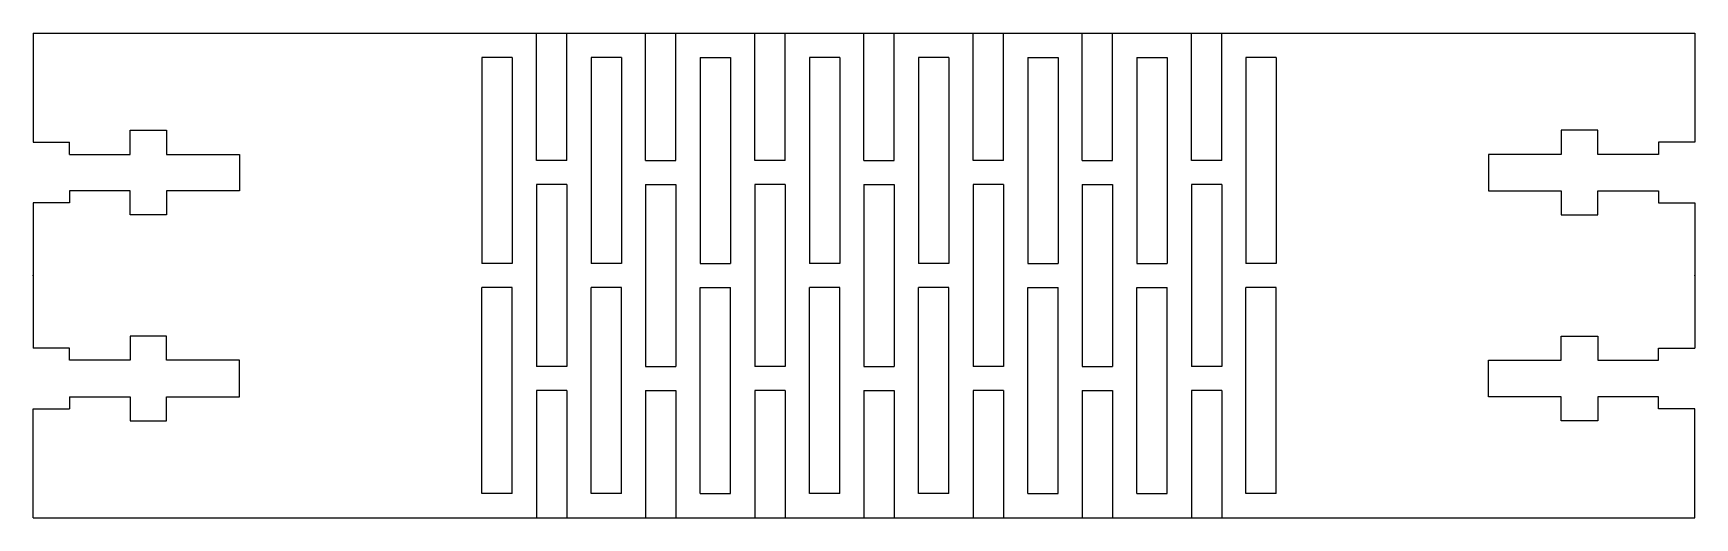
# Model space of a CAD drawing. Header units: millimetres. Extents: x -31 to 106, y -32 to 8.
import ezdxf

# ---------------------------------------------------------------- set-up
doc = ezdxf.new("R2010")
doc.units = ezdxf.units.MM
doc.header["$PDSIZE"] = -1

msp = doc.modelspace()

# ---------------------------------------------------------------- linework, layer by layer
at = {"color": 7, "linetype": 'Continuous'}
for p, q in [((-31.39, 8.36), (105.61, 8.36)), ((-31.39, 8.36), (-31.39, -0.64)), ((10.11, -2.14), (10.11, 8.36)), ((12.61, -2.14), (12.61, 8.36)), ((19.11, -2.14), (19.11, 8.36)), ((21.61, -2.14), (21.61, 8.36)), ((28.11, -2.14), (28.11, 8.36)), ((30.61, -2.14), (30.61, 8.36)), ((37.11, -2.14), (37.11, 8.36)), ((39.61, -2.14), (39.61, 8.36)), ((46.11, -2.14), (46.11, 8.36)), ((48.61, -2.14), (48.61, 8.36)), ((55.11, -2.14), (55.11, 8.36)), ((57.61, -2.14), (57.61, 8.36)), ((64.11, -2.14), (64.11, 8.36)), ((66.61, -2.14), (66.61, 8.36)), ((105.61, 8.36), (105.61, -0.64)), ((5.61, 6.36), (5.61, -10.64)), ((8.11, 6.36), (5.61, 6.36)), ((8.11, 6.36), (8.11, -10.64)), ((8.11, 6.36), (8.11, -10.64)), ((14.61, 6.36), (14.61, -10.64)), ((17.11, 6.36), (14.61, 6.36)), ((17.11, 6.36), (17.11, -10.64)), ((17.11, 6.36), (17.11, -10.64)), ((23.61, 6.36), (26.11, 6.36)), ((23.61, 6.36), (23.61, -10.64)), ((23.61, 6.36), (23.61, -10.64)), ((26.11, 6.36), (26.11, -10.64)), ((32.61, 6.36), (32.61, -10.64)), ((35.11, 6.36), (32.61, 6.36)), ((32.61, 6.36), (32.61, -10.64)), ((35.11, 6.36), (35.11, -10.64)), ((35.11, 6.36), (35.11, -10.64)), ((41.61, 6.36), (41.61, -10.64)), ((44.11, 6.36), (41.61, 6.36)), ((44.11, 6.36), (44.11, -10.64)), ((44.11, 6.36), (44.11, -10.64)), ((50.61, 6.36), (50.61, -10.64)), ((50.61, 6.36), (53.11, 6.36)), ((50.61, 6.36), (50.61, -10.64)), ((53.11, 6.36), (53.11, -10.64)), ((59.61, 6.36), (62.11, 6.36)), ((59.61, 6.36), (59.61, -10.64)), ((59.61, 6.36), (59.61, -10.64)), ((62.11, 6.36), (62.11, -10.64)), ((68.61, 6.36), (68.61, -10.64)), ((71.11, 6.36), (68.61, 6.36)), ((71.11, 6.36), (71.11, -10.64)), ((-23.39, -1.64), (-23.39, 0.36)), ((-23.39, 0.36), (-20.39, 0.36)), ((-20.39, 0.36), (-20.39, -1.64)), ((94.61, 0.36), (94.61, -1.64)), ((97.61, 0.36), (94.61, 0.36)), ((97.61, -1.64), (97.61, 0.36)), ((-31.39, -0.64), (-28.39, -0.64)), ((-28.39, -1.64), (-28.39, -0.64)), ((105.61, -0.64), (102.61, -0.64)), ((102.61, -0.64), (102.61, -1.64)), ((-28.39, -1.64), (-23.39, -1.64)), ((-20.39, -1.64), (-14.39, -1.64)), ((-14.39, -1.64), (-14.39, -4.64)), ((12.61, -2.14), (10.11, -2.14)), ((19.11, -2.14), (21.61, -2.14)), ((30.61, -2.14), (28.11, -2.14)), ((37.11, -2.14), (39.61, -2.14)), ((48.61, -2.14), (46.11, -2.14)), ((55.11, -2.14), (57.61, -2.14)), ((66.61, -2.14), (64.11, -2.14)), ((88.61, -1.64), (88.61, -4.64)), ((94.61, -1.64), (88.61, -1.64)), ((102.61, -1.64), (97.61, -1.64)), ((-23.39, -4.64), (-28.39, -4.64)), ((-28.39, -4.64), (-28.39, -5.64)), ((-23.39, -6.64), (-23.39, -4.64)), ((-14.39, -4.64), (-20.39, -4.64)), ((-20.39, -4.64), (-20.39, -6.64)), ((12.61, -4.14), (10.11, -4.14)), ((10.11, -4.14), (10.11, -19.14)), ((12.61, -4.14), (12.61, -19.14)), ((19.11, -4.14), (21.61, -4.14)), ((19.11, -4.14), (19.11, -19.14)), ((21.61, -4.14), (21.61, -19.14)), ((30.61, -4.14), (28.11, -4.14)), ((28.11, -4.14), (28.11, -19.14)), ((30.61, -4.14), (30.61, -19.14)), ((37.11, -4.14), (39.61, -4.14)), ((37.11, -4.14), (37.11, -19.14)), ((39.61, -4.14), (39.61, -19.14)), ((48.61, -4.14), (46.11, -4.14)), ((46.11, -4.14), (46.11, -19.14)), ((48.61, -4.14), (48.61, -19.14)), ((55.11, -4.14), (57.61, -4.14)), ((55.11, -4.14), (55.11, -19.14)), ((57.61, -4.14), (57.61, -19.14)), ((66.61, -4.14), (64.11, -4.14)), ((64.11, -4.14), (64.11, -19.14)), ((66.61, -4.14), (66.61, -19.14)), ((88.61, -4.64), (94.61, -4.64)), ((94.61, -4.64), (94.61, -6.64)), ((97.61, -4.64), (102.61, -4.64)), ((97.61, -6.64), (97.61, -4.64)), ((102.61, -4.64), (102.61, -5.64)), ((-28.39, -5.64), (-31.39, -5.64)), ((-31.39, -5.64), (-31.39, -17.64)), ((-20.39, -6.64), (-23.39, -6.64)), ((94.61, -6.64), (97.61, -6.64)), ((102.61, -5.64), (105.61, -5.64)), ((105.61, -5.64), (105.61, -17.64)), ((8.11, -10.64), (5.61, -10.64)), ((17.11, -10.64), (14.61, -10.64)), ((23.61, -10.64), (26.11, -10.64)), ((35.11, -10.64), (32.61, -10.64)), ((44.11, -10.64), (41.61, -10.64)), ((50.61, -10.64), (53.11, -10.64)), ((59.61, -10.64), (62.11, -10.64)), ((71.11, -10.64), (68.61, -10.64)), ((8.11, -12.64), (5.61, -12.64)), ((5.61, -29.64), (5.61, -12.64)), ((8.11, -29.64), (8.11, -12.64)), ((8.11, -29.64), (8.11, -12.64)), ((17.11, -12.64), (14.61, -12.64)), ((14.61, -29.64), (14.61, -12.64)), ((17.11, -29.64), (17.11, -12.64)), ((17.11, -29.64), (17.11, -12.64)), ((23.61, -29.64), (23.61, -12.64)), ((23.61, -29.64), (23.61, -12.64)), ((23.61, -12.64), (26.11, -12.64)), ((26.11, -29.64), (26.11, -12.64)), ((35.11, -12.64), (32.61, -12.64)), ((32.61, -29.64), (32.61, -12.64)), ((32.61, -29.64), (32.61, -12.64)), ((35.11, -29.64), (35.11, -12.64)), ((35.11, -29.64), (35.11, -12.64)), ((44.11, -12.64), (41.61, -12.64)), ((41.61, -29.64), (41.61, -12.64)), ((44.11, -29.64), (44.11, -12.64)), ((44.11, -29.64), (44.11, -12.64)), ((50.61, -29.64), (50.61, -12.64)), ((50.61, -12.64), (53.11, -12.64)), ((50.61, -29.64), (50.61, -12.64)), ((53.11, -29.64), (53.11, -12.64)), ((59.61, -29.64), (59.61, -12.64)), ((59.61, -29.64), (59.61, -12.64)), ((59.61, -12.64), (62.11, -12.64)), ((62.11, -29.64), (62.11, -12.64)), ((71.11, -12.64), (68.61, -12.64)), ((68.61, -29.64), (68.61, -12.64)), ((71.11, -29.64), (71.11, -12.64)), ((-28.39, -17.64), (-31.39, -17.64)), ((-28.39, -18.64), (-28.39, -17.64)), ((-23.39, -16.64), (-23.39, -18.64)), ((-20.39, -16.64), (-23.39, -16.64)), ((-20.39, -18.64), (-20.39, -16.64)), ((94.61, -18.64), (94.61, -16.64)), ((94.61, -16.64), (97.61, -16.64)), ((97.61, -16.64), (97.61, -18.64)), ((102.61, -17.64), (105.61, -17.64)), ((102.61, -18.64), (102.61, -17.64)), ((-23.39, -18.64), (-28.39, -18.64)), ((-14.39, -18.64), (-20.39, -18.64)), ((-14.39, -21.64), (-14.39, -18.64)), ((12.61, -19.14), (10.11, -19.14)), ((19.11, -19.14), (21.61, -19.14)), ((30.61, -19.14), (28.11, -19.14)), ((37.11, -19.14), (39.61, -19.14)), ((48.61, -19.14), (46.11, -19.14)), ((55.11, -19.14), (57.61, -19.14)), ((66.61, -19.14), (64.11, -19.14)), ((88.61, -21.64), (88.61, -18.64)), ((88.61, -18.64), (94.61, -18.64)), ((97.61, -18.64), (102.61, -18.64)), ((-28.39, -21.64), (-23.39, -21.64)), ((-28.39, -21.64), (-28.39, -22.64)), ((-23.39, -21.64), (-23.39, -23.64)), ((-20.39, -21.64), (-14.39, -21.64)), ((-20.39, -23.64), (-20.39, -21.64)), ((10.11, -21.14), (10.11, -31.64)), ((12.61, -21.14), (10.11, -21.14)), ((12.61, -21.14), (12.61, -31.64)), ((19.11, -21.14), (19.11, -31.64)), ((19.11, -21.14), (21.61, -21.14)), ((21.61, -21.14), (21.61, -31.64)), ((28.11, -21.14), (28.11, -31.64)), ((30.61, -21.14), (28.11, -21.14)), ((30.61, -21.14), (30.61, -31.64)), ((37.11, -21.14), (37.11, -31.64)), ((37.11, -21.14), (39.61, -21.14)), ((39.61, -21.14), (39.61, -31.64)), ((46.11, -21.14), (46.11, -31.64)), ((48.61, -21.14), (46.11, -21.14)), ((48.61, -21.14), (48.61, -31.64)), ((55.11, -21.14), (55.11, -31.64)), ((55.11, -21.14), (57.61, -21.14)), ((57.61, -21.14), (57.61, -31.64)), ((64.11, -21.14), (64.11, -31.64)), ((66.61, -21.14), (64.11, -21.14)), ((66.61, -21.14), (66.61, -31.64)), ((94.61, -21.64), (88.61, -21.64)), ((94.61, -23.64), (94.61, -21.64)), ((102.61, -21.64), (97.61, -21.64)), ((97.61, -21.64), (97.61, -23.64)), ((102.61, -22.64), (102.61, -21.64)), ((-31.39, -22.64), (-28.39, -22.64)), ((-31.39, -31.64), (-31.39, -22.64)), ((105.61, -22.64), (102.61, -22.64)), ((105.61, -31.64), (105.61, -22.64)), ((-23.39, -23.64), (-20.39, -23.64)), ((97.61, -23.64), (94.61, -23.64)), ((8.11, -29.64), (5.61, -29.64)), ((17.11, -29.64), (14.61, -29.64)), ((23.61, -29.64), (26.11, -29.64)), ((35.11, -29.64), (32.61, -29.64)), ((44.11, -29.64), (41.61, -29.64)), ((50.61, -29.64), (53.11, -29.64)), ((59.61, -29.64), (62.11, -29.64)), ((71.11, -29.64), (68.61, -29.64)), ((-31.39, -31.64), (105.61, -31.64))]:
    msp.add_line(p, q, dxfattribs=at)
for p in [(-31.39, -11.64), (105.61, -11.64)]:
    msp.add_point(p, dxfattribs=at)

doc.saveas('drawing.dxf')
